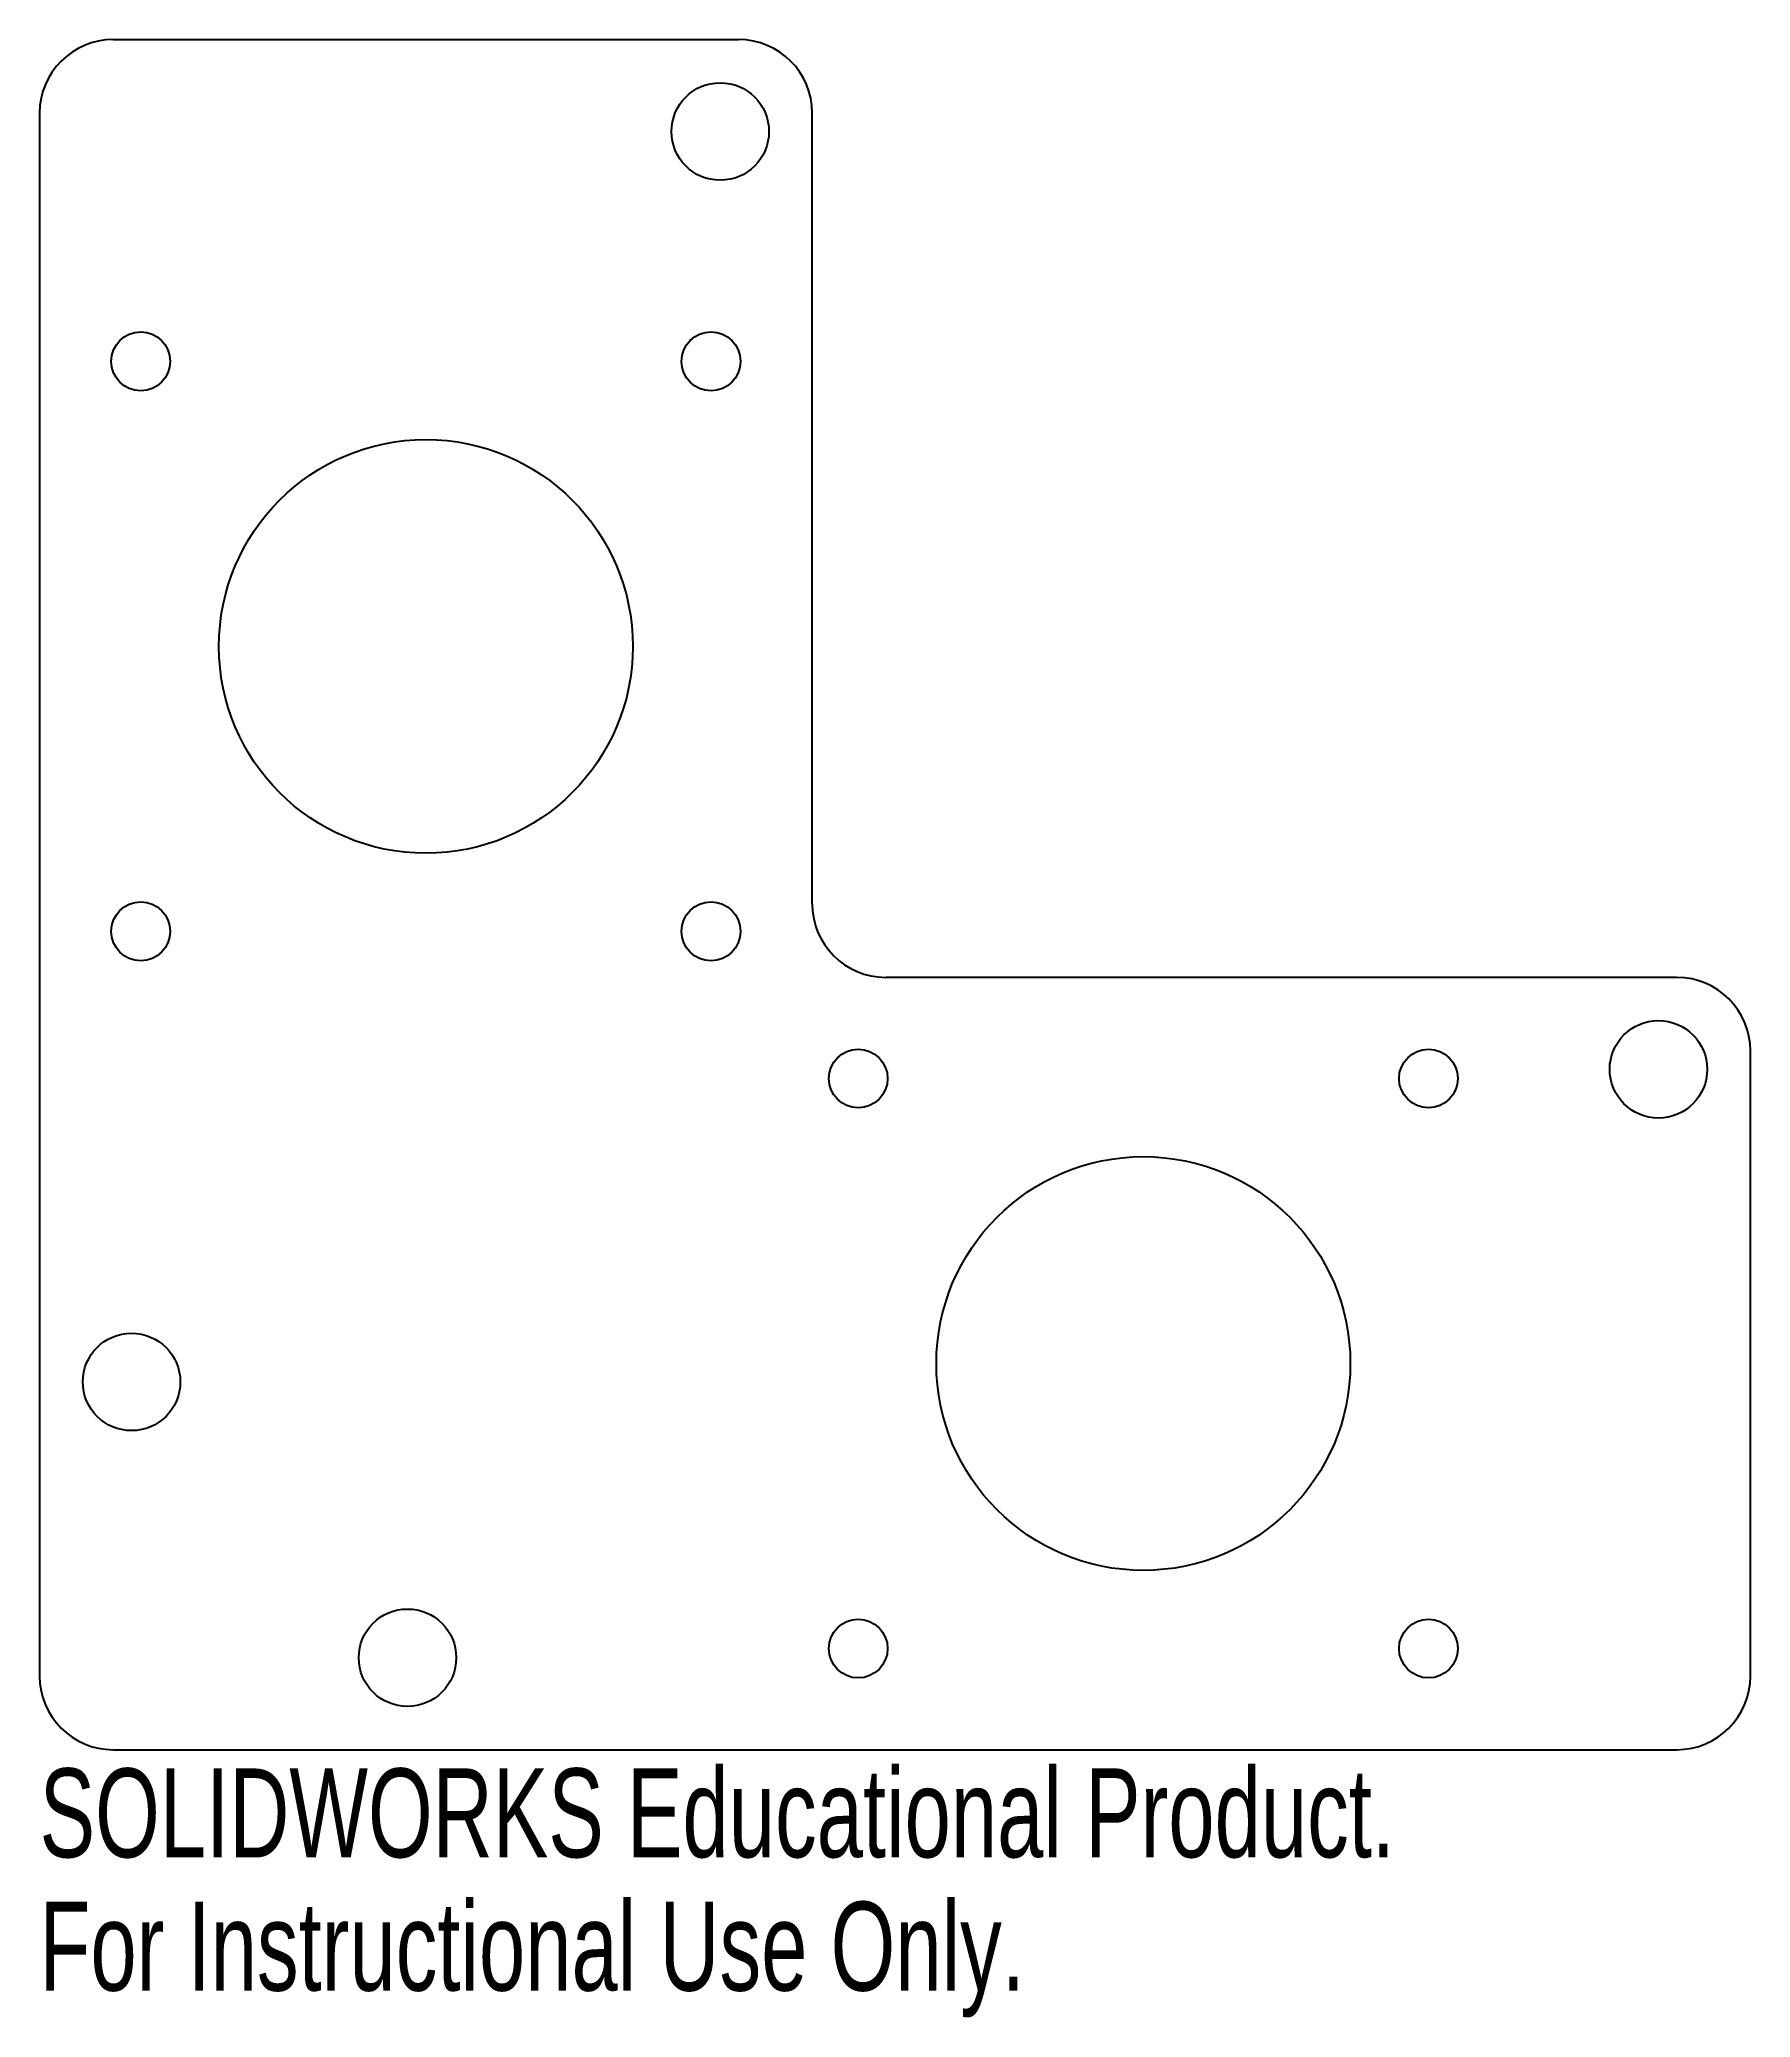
# Model space of a CAD drawing. Header units: millimetres. Extents: x -21 to 72, y -36 to 72.
import ezdxf

# ---------------------------------------------------------------- set-up
doc = ezdxf.new("R2010")
doc.units = ezdxf.units.MM
doc.styles.add('SLDTEXTSTYLE0', font='TXT', dxfattribs={"width": 0.7})

msp = doc.modelspace()

# ---------------------------------------------------------------- linework, layer by layer
at = {"color": 7, "linetype": 'Continuous', "lineweight": 25}
for p, q in [((-17, 72), (17, 72)), ((-21, 68), (-21, -17)), ((21, 25), (21, 68)), ((68, 21), (25, 21)), ((72, -17), (72, 17)), ((-17, -21), (68, -21))]:
    msp.add_line(p, q, dxfattribs=at)
for centre, radius in [((16, 67), 2.65), ((-15.5, 54.5), 1.6), ((15.5, 54.5), 1.6), ((0, 39), 11.25), ((-15.5, 23.5), 1.6), ((15.5, 23.5), 1.6), ((67, 16), 2.65), ((23.5, 15.5), 1.6), ((54.5, 15.5), 1.6), ((39, 0), 11.25), ((-16, -1), 2.65), ((-1, -16), 2.65), ((23.5, -15.5), 1.6), ((54.5, -15.5), 1.6)]:
    msp.add_circle(centre, radius, dxfattribs=at)
for centre, start, end in [((-17, 68), 90, 180), ((17, 68), 0, 90), ((25, 25), 180, 270), ((68, 17), 0, 90), ((-17, -17), 180, 270), ((68, -17), 270, 0)]:
    msp.add_arc(centre, 4, start, end, dxfattribs=at)

# ---------------------------------------------------------------- texts
at = {"color": 254, "linetype": 'Continuous', "char_height": 4.8336, "attachment_point": 1, "style": 'SLDTEXTSTYLE0'}
for s, insert in [('SOLIDWORKS Educational Product.', (-21, -22.02)), ('For Instructional Use Only.', (-21, -29.27))]:
    msp.add_mtext(s, dxfattribs=dict(at, insert=insert))

doc.saveas('drawing.dxf')
